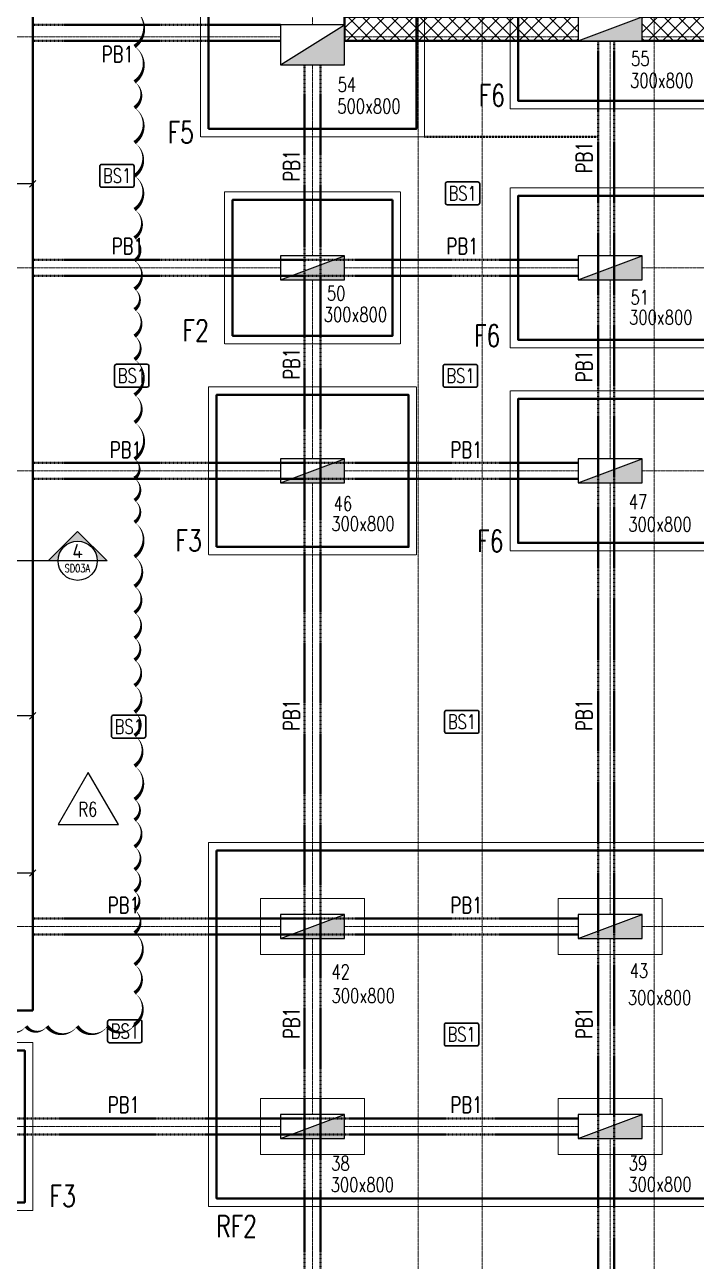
# Model space of a CAD drawing. Header units: millimetres. Extents: x -226110 to 125224, y -84 to 62581.
# Drawn here: x 15215 to 23613, y 39176 to 54642 of the extents above; entities that cross this region are included whole.
import ezdxf
from ezdxf.enums import TextEntityAlignment as Align

# ---------------------------------------------------------------- set-up
doc = ezdxf.new("R2010")
doc.units = ezdxf.units.MM
doc.set_wipeout_variables(frame=1)
for name, pattern in [('CENTER', [2, 1.25, -0.25, 0.25, -0.25]), ('CENTER2', [28.575, 19.05, -3.175, 3.175, -3.175]), ('DASHED2', [9.525, 6.35, -3.175]), ('DOT2', [0.125, 0, -0.125]), ('HIDDEN', [0.375, 0.25, -0.125]), ('HIDDEN2', [4.7625, 3.175, -1.5875])]:
    doc.linetypes.add(name, pattern=pattern)
for name, color, linetype, lineweight in [('Geo Col Hatch', 66, 'Continuous', 5), ('Geo Col Size', 36, 'Continuous', 30), ('Geo Column', 10, 'Continuous', 25), ('Geo GF11.12.23$0$Geo Col Hatch', 66, 'Continuous', 5), ('Geo GF11.12.23$0$Geo Column', 10, 'Continuous', 25), ('Geo Section Line', 84, 'Continuous', 18), ('Geo-Beam 3', 9, 'HIDDEN2', 40), ('Geo-COLUMN-NO', 3, 'Continuous', 30), ('Geo-COLUMNS', 10, 'Continuous', 30), ('Geo-Dim  Sec & Plan', 250, 'Continuous', 25), ('Geo-Footing', 22, 'Continuous', 40), ('Geo-Footing inner L', 48, 'Continuous', 20), ('Geo-Footing Name', 7, 'Continuous', 30), ('Geo-Footing Pcc L', 251, 'HIDDEN', 13), ('Geo-GRID', 250, 'CENTER2', 13), ('Geo-Grid L', 250, 'CENTER', 13), ('Geo-RCC-PATT-RAMP', 8, 'Continuous', 13), ('Geo-Retaining-W-L', 126, 'Continuous', 40), ('Geo-Sec Sml', 7, 'Continuous', 25), ('Geo-TEXT-SLAB', 232, 'Continuous', 30)]:
    doc.layers.add(name, color=color, linetype=linetype, lineweight=lineweight)
doc.styles.add('Geo T Arial', font='arial.ttf', dxfattribs={"width": 0.75})
doc.styles.add('Geo Txt Narr', font='simplex8.shx')
doc.styles.add('ISCOPEUR', font='isocpeur.ttf')
doc.styles.add('simplex', font='simplex.shx', dxfattribs={"width": 0.75})
doc.dimstyles.new('Geo1-80 Dim 100', dxfattribs={"dimtxt": 180, "dimasz": 80, "dimexe": 0.11, "dimexo": 0.2, "dimgap": 0.1, "dimtad": 0, "dimdec": 0, "dimdsep": 46, "dimtxsty": 'simplex', "dimblk": 'OBLIQUE', "dimcen": 5, "dimdle": 11, "dimse1": 1, "dimse2": 1, "dimclrd": 226, "dimclre": 252, "dimclrt": 6, "dimadec": 0, "dimazin": 0, "dimtfac": 1, "dimtdec": 0, "dimtmove": 0, "dimatfit": 3, "dimldrblk": 'OBLIQUE', "dimfxl": 1, "dimlwd": -1, "dimlwe": -1, "dimarcsym": 0})

# ---------------------------------------------------------------- blocks, each defined once
blk = doc.blocks.new('*U1255')
at = {"layer": 'Geo Col Size', "style": 'simplex', "width": 0.75}
blk.add_attdef('300X800', (278, -469), '', height=180, dxfattribs=at)
blk.add_wipeout([(-400, 150), (400, 150), (400, -150), (-400, -150)]).dxf.layer = 'Geo GF11.12.23$0$Geo Column'
at = {"layer": 'Geo GF11.12.23$0$Geo Col Hatch'}
h = blk.add_hatch(color=256, dxfattribs=at)
h.dxf.hatch_style = 1
h.paths.add_polyline_path([(-400, -150), (400, -150), (400, 150)])
at = {"layer": 'Geo GF11.12.23$0$Geo Column'}
blk.add_line((-400, -150), (400, 150), dxfattribs=at)
blk.add_lwpolyline([(-400, -150), (400, -150), (400, 150), (-400, 150)], close=True, dxfattribs=at)
blk = doc.blocks.new('*U1256')
blk.add_wipeout([(-400, 250), (400, 250), (400, -250), (-400, -250)]).dxf.layer = 'Geo Column'
at = {"layer": 'Geo Col Hatch'}
h = blk.add_hatch(color=256, dxfattribs=at)
h.dxf.hatch_style = 1
h.paths.add_polyline_path([(400, -250), (400, 250), (-400, -250)])
at = {"layer": 'Geo Column'}
blk.add_line((-400, -250), (400, 250), dxfattribs=at)
blk.add_lwpolyline([(-400, -250), (400, -250), (400, 250), (-400, 250)], close=True, dxfattribs=at)
at = {"layer": 'Geo Col Size', "color": 7, "style": 'Geo T Arial'}
blk.add_attdef('500X800', (428, -519), '', height=250, dxfattribs=at)
blk = doc.blocks.new('Geo GF11.12.23')
ref = blk.add_blockref('*U1255', (54933, 49143))
ref.add_attrib('300X800', '300x800', (55072, 48469), dxfattribs={"layer": 'Geo Col Size', "height": 180, "style": 'simplex', "width": 0.75})
ref = blk.add_blockref('*U1255', (58653, 49143))
ref.add_attrib('300X800', '300x800', (58891, 48434), dxfattribs={"layer": 'Geo Col Size', "height": 180, "style": 'simplex', "width": 0.75})
ref = blk.add_blockref('*U1255', (54933, 46603))
ref.add_attrib('300X800', '300x800', (55167, 45852), dxfattribs={"layer": 'Geo Col Size', "height": 180, "style": 'simplex', "width": 0.75})
ref = blk.add_blockref('*U1255', (58653, 46603))
ref.add_attrib('300X800', '300x800', (58881, 45846), dxfattribs={"layer": 'Geo Col Size', "height": 180, "style": 'simplex', "width": 0.75})
ref = blk.add_blockref('*U1255', (54933, 40903))
ref.add_attrib('300X800', '300x800', (55170, 39948), dxfattribs={"layer": 'Geo Col Size', "height": 180, "style": 'simplex', "width": 0.75})
ref = blk.add_blockref('*U1255', (58653, 40903))
ref.add_attrib('300X800', '300x800', (58876, 39925), dxfattribs={"layer": 'Geo Col Size', "height": 180, "style": 'simplex', "width": 0.75})
ref = blk.add_blockref('*U1255', (54933, 38403))
ref.add_attrib('300X800', '300x800', (55159, 37586), dxfattribs={"layer": 'Geo Col Size', "height": 180, "style": 'simplex', "width": 0.75})
ref = blk.add_blockref('*U1255', (58653, 38403))
ref.add_attrib('300X800', '300x800', (58881, 37590), dxfattribs={"layer": 'Geo Col Size', "height": 180, "style": 'simplex', "width": 0.75})
at = {"layer": 'Geo-COLUMN-NO', "style": 'simplex', "width": 0.75}
for s, p in [('55', (58915, 51670)), ('54', (55246, 51345))]:
    blk.add_text(s, height=180, dxfattribs=at).set_placement(p)
ref = blk.add_blockref('*U1255', (58653, 52133))
ref.add_attrib('300X800', '300x800', (58903, 51396), dxfattribs={"layer": 'Geo Col Size', "height": 180, "style": 'simplex', "width": 0.75})
at = {"layer": 'Geo Section Line'}
ref = blk.add_blockref('*U1256', (54933, 51933), dxfattribs=at)
ref.add_attrib('500X800', '500x800', (55242, 51075), dxfattribs={"layer": 'Geo Col Size', "height": 180, "style": 'simplex', "width": 0.75})
at = {"layer": 'Geo-COLUMN-NO', "style": 'simplex', "width": 0.75}
for s, p in [('50', (55112, 48734)), ('51', (58909, 48683)), ('46', (55196, 46104)), ('47', (58886, 46126)), ('42', (55168, 40247)), ('43', (58898, 40260)), ('38', (55166, 37851)), ('39', (58886, 37854))]:
    blk.add_text(s, height=180, dxfattribs=at).set_placement(p)
blk = doc.blocks.new('GRID')
at = {"layer": 'Geo-Grid L', "ltscale": 3}
for p, q in [((380, 51726.6), (380, -6705.1)), ((1700, 51726.6), (1700, -6705.1)), ((2500, 51726.6), (2500, -6705.1)), ((4100, 51726.6), (4100, -6705.1)), ((4650, 51726.6), (4650, -6705.1)), ((-12192.8, 44090), (13410.8, 44090)), ((-12192.8, 41200), (13410.8, 41200)), ((-12192.8, 38660.1), (13410.8, 38660.1)), ((-12192.8, 32960.1), (13410.8, 32960.1)), ((-12192.8, 30460.1), (13410.8, 30460.1))]:
    blk.add_line(p, q, dxfattribs=at)
blk = doc.blocks.new('*U951')
at = {"layer": 'Geo-Footing'}
blk.add_lwpolyline([(1000, 850), (1000, -850), (-1000, -850), (-1000, 850)], close=True, dxfattribs=at)
at = {"layer": 'Geo-Footing inner L', "linetype": 'DOT2', "ltscale": 2}
blk.add_lwpolyline([(400, 150), (-400, 150), (-400, -150), (400, -150)], close=True, dxfattribs=at)
at = {"layer": 'Geo-Footing Pcc L', "linetype": 'DASHED2', "lineweight": 20, "ltscale": 0.3}
blk.add_lwpolyline([(1100, 950), (1100, -950), (-1100, -950), (-1100, 950)], close=True, dxfattribs=at)
at = {"layer": 'Geo-Footing Name', "style": 'simplex', "width": 0.75}
blk.add_attdef('F2', (1180, -1110), '', height=270, dxfattribs=at)
blk = doc.blocks.new('*U512')
at = {"layer": 'Geo-Footing'}
blk.add_lwpolyline([(-1200, -950), (-1200, 950), (1200, 950), (1200, -950)], close=True, dxfattribs=at)
at = {"layer": 'Geo-Footing Pcc L', "linetype": 'DASHED2', "lineweight": 20, "ltscale": 0.3}
blk.add_lwpolyline([(-1300, -1050), (-1300, 1050), (1300, 1050), (1300, -1050)], close=True, dxfattribs=at)
at = {"layer": 'Geo-Footing Name', "style": 'simplex', "width": 0.75}
blk.add_attdef('F3', (1280, -1310), '', height=270, dxfattribs=at)
blk = doc.blocks.new('*U690')
at = {"layer": 'Geo-Footing'}
blk.add_lwpolyline([(1150, 900), (1150, -900), (-1700, -900), (-1700, 900)], close=True, dxfattribs=at)
at = {"layer": 'Geo-Footing inner L', "linetype": 'DOT2', "ltscale": 2}
blk.add_lwpolyline([(-150, 150), (-950, 150), (-950, -150), (-150, -150)], close=True, dxfattribs=at)
at = {"layer": 'Geo-Footing Pcc L', "linetype": 'DASHED2', "lineweight": 20, "ltscale": 0.3}
blk.add_lwpolyline([(1250, 1000), (1250, -1000), (-1800, -1000), (-1800, 1000)], close=True, dxfattribs=at)
at = {"layer": 'Geo-Footing Name', "style": 'simplex', "width": 0.75}
blk.add_attdef('F6', (1045, -1485), '', height=270, dxfattribs=at)
blk = doc.blocks.new('*U699')
at = {"layer": 'Geo-Footing'}
blk.add_lwpolyline([(-1300, -1050), (-1300, 1050), (1300, 1050), (1300, -1050)], close=True, dxfattribs=at)
at = {"layer": 'Geo-Footing Pcc L', "linetype": 'DASHED2', "lineweight": 20, "ltscale": 0.3}
blk.add_lwpolyline([(-1400, -1150), (-1400, 1150), (1400, 1150), (1400, -1150)], close=True, dxfattribs=at)
at = {"layer": 'Geo-Footing Name', "style": 'simplex', "width": 0.75}
blk.add_attdef('F5', (1605, -1190), '', height=270, dxfattribs=at)
blk = doc.blocks.new('A$C20a6246b1')
at = {"layer": 'Geo-RCC-PATT-RAMP'}
h = blk.add_hatch(dxfattribs=at)
h.set_pattern_fill('ANSI37', color=256, scale=40)
edge = h.paths.add_edge_path()
edge.add_line((10910, 11850), (10910, 8600))
edge.add_line((10910, 8600), (11110, 8600))
edge.add_line((11110, 8600), (11110, 2000))
edge.add_line((11110, 2000), (12010, 2000))
edge.add_line((12010, 2000), (12010, -800))
edge.add_line((12010, -800), (-2810, -800))
edge.add_line((-2810, -800), (-2810, 45750))
edge.add_line((-2810, 45750), (-1510, 45750))
edge.add_line((-1510, 45750), (-1510, 51340))
edge.add_line((-1510, 51340), (2440, 51340))
edge.add_arc((4877, 51453), 2440, 93.1, 182.6734, ccw=False)
edge.add_line((4745, 53890), (12205, 53890))
edge.add_arc((11922, 48007), 5890, 54.5997, 87.2442, ccw=False)
edge.add_line((15334, 52807), (15912, 52339))
edge.add_arc((11852, 47932), 5992, 10.0715, 47.3451, ccw=False)
edge.add_arc((17260, 48892), 500, 0, 10.0715, ccw=False)
edge.add_line((17760, 48892), (17760, -1001))
edge.add_line((17760, -1001), (18060, -1001))
edge.add_line((18060, -1001), (18060, 48875))
edge.add_arc((17060, 48875), 1000, 0, 10.2606)
edge.add_arc((11852, 47932), 6292, 10.2606, 47.4326)
edge.add_line((16108, 52566), (15516, 53046))
edge.add_arc((11922, 48007), 6190, 54.5106, 87.3118)
edge.add_line((12212, 54190), (4756, 54190))
edge.add_arc((4875, 51454), 2738, 92.485, 176.1141)
edge.add_line((2143, 51640), (-1810, 51640))
edge.add_line((-1810, 51640), (-1810, 46050))
edge.add_line((-1810, 46050), (-3110, 46050))
edge.add_line((-3110, 46050), (-3110, -1100))
edge.add_line((-3110, -1100), (12310, -1100))
edge.add_line((12310, -1100), (12310, 2300))
edge.add_line((12310, 2300), (11410, 2300))
edge.add_line((11410, 2300), (11410, 8900))
edge.add_line((11410, 8900), (11210, 8900))
edge.add_line((11210, 8900), (11210, 11550))
edge.add_line((11210, 11550), (12310, 11550))
edge.add_line((12310, 11550), (12310, 49040))
edge.add_line((12310, 49040), (7390, 49040))
edge.add_line((7390, 49040), (7390, 48740))
edge.add_line((7390, 48740), (12010, 48740))
edge.add_line((12010, 48740), (12010, 11850))
edge.add_line((12010, 11850), (10910, 11850))
at = {"layer": 'Geo-Retaining-W-L'}
blk.add_lwpolyline([(12310, 11550), (12310, 49040), (7390, 49040), (7390, 48740), (12010, 48740), (12010, 11850)], dxfattribs=at)
blk = doc.blocks.new('_Oblique')
at = {"color": 0, "linetype": 'ByBlock', "lineweight": -2}
blk.add_line((-0.5, -0.5), (0.5, 0.5), dxfattribs=at)
blk = doc.blocks.new('*D718')
at = {"layer": 'Geo-Dim  Sec & Plan', "color": 226, "linetype": 'Continuous', "transparency": 16777216}
for p, q in [((14404, 45998), (14691, 45998)), ((15326, 45998), (15039, 45998))]:
    blk.add_line(p, q, dxfattribs=at)
at = {"layer": 'Geo-Dim  Sec & Plan', "color": 226, "transparency": 16777216, "xscale": 80, "yscale": 80, "zscale": 80, "rotation": 180}
blk.add_blockref('_Oblique', (14415, 45998), dxfattribs=at)
at = {"layer": 'Geo-Dim  Sec & Plan', "color": 226, "transparency": 16777216, "xscale": 80, "yscale": 80, "zscale": 80}
blk.add_blockref('_Oblique', (15315, 45998), dxfattribs=at)
at = {"layer": 'Geo-Dim  Sec & Plan', "color": 6, "transparency": 16777216, "insert": (14865, 45998), "char_height": 180, "attachment_point": 5, "style": 'simplex'}
blk.add_mtext('900', dxfattribs=at)
blk = doc.blocks.new('*D742')
at = {"layer": 'Geo-Dim  Sec & Plan', "color": 226, "linetype": 'Continuous', "transparency": 16777216}
for p, q in [((14004, 44031), (14440, 44031)), ((15326, 44031), (14890, 44031))]:
    blk.add_line(p, q, dxfattribs=at)
at = {"layer": 'Geo-Dim  Sec & Plan', "color": 226, "transparency": 16777216, "xscale": 80, "yscale": 80, "zscale": 80, "rotation": 180}
blk.add_blockref('_Oblique', (14015, 44031), dxfattribs=at)
at = {"layer": 'Geo-Dim  Sec & Plan', "color": 226, "transparency": 16777216, "xscale": 80, "yscale": 80, "zscale": 80}
blk.add_blockref('_Oblique', (15315, 44031), dxfattribs=at)
at = {"layer": 'Geo-Dim  Sec & Plan', "color": 6, "transparency": 16777216, "insert": (14665, 44031), "char_height": 180, "attachment_point": 5, "style": 'simplex'}
blk.add_mtext('1300', dxfattribs=at)
blk = doc.blocks.new('*U744')
at = {"layer": 'Geo-Sec Sml', "ltscale": 0.1}
for points in [[(10.5, 7, 0.414214), (3.5, 0), (0, 0), (10.5, 10.5), (21, 0), (17.5, 0, 0.414214)], [(-213.11, 4.67), (-211.94, 4.67), (-211.94, 0), (-213.11, 0)]]:
    blk.add_hatch(color=162, dxfattribs=at).paths.add_polyline_path(points)
at = {"color": 8}
blk.add_line((3.5, 0), (-213.11, 0), dxfattribs=at)
blk.add_lwpolyline([(17.5, 0), (3.5, 0)], dxfattribs=at)
blk.add_circle((10.5, 0), 7, dxfattribs=at)
at = {"layer": 'Geo-Sec Sml'}
blk.add_lwpolyline([(3.5, 0), (0, 0), (10.5, 10.5), (21, 0), (17.5, 0)], dxfattribs=at)
blk.add_lwpolyline([(-213.11, 0), (-211.94, 0), (-211.94, 4.67), (-213.11, 4.67)], close=True, dxfattribs=at)
at = {"layer": 'Geo-Sec Sml', "lineweight": 18, "ltscale": 0.1, "style": 'ISCOPEUR'}
blk.add_attdef('00', text='', height=3, dxfattribs=at).set_placement((10.5, 3.5), align=Align.MIDDLE)
at = {"layer": 'Geo-Sec Sml', "color": 1, "style": 'Geo Txt Narr'}
blk.add_attdef('00', text='', height=2.5, dxfattribs=at).set_placement((10.5, -2.33), align=Align.MIDDLE)
blk = doc.blocks.new('*D803')
at = {"layer": 'Geo-Dim  Sec & Plan', "color": 226, "linetype": 'Continuous', "transparency": 16777216}
for p, q in [((14404, 52652), (14691, 52652)), ((15326, 52652), (15039, 52652))]:
    blk.add_line(p, q, dxfattribs=at)
at = {"layer": 'Geo-Dim  Sec & Plan', "color": 226, "transparency": 16777216, "xscale": 80, "yscale": 80, "zscale": 80, "rotation": 180}
blk.add_blockref('_Oblique', (14415, 52652), dxfattribs=at)
at = {"layer": 'Geo-Dim  Sec & Plan', "color": 226, "transparency": 16777216, "xscale": 80, "yscale": 80, "zscale": 80}
blk.add_blockref('_Oblique', (15315, 52652), dxfattribs=at)
at = {"layer": 'Geo-Dim  Sec & Plan', "color": 6, "transparency": 16777216, "insert": (14865, 52652), "char_height": 180, "attachment_point": 5, "style": 'simplex'}
blk.add_mtext('900', dxfattribs=at)

msp = doc.modelspace()

# ---------------------------------------------------------------- linework, layer by layer
at = {"layer": 'Geo-Footing inner L', "linetype": 'ByBlock', "ltscale": 50}
for points in [[(18165.1, 43711.7), (19465.1, 43711.7), (19465.1, 43011.7), (18165.1, 43011.7)], [(21885.1, 43711.7), (23185.1, 43711.7), (23185.1, 43011.7), (21885.1, 43011.7)], [(18165.1, 41211.7), (19465.1, 41211.7), (19465.1, 40511.7), (18165.1, 40511.7)], [(21885.1, 41211.7), (23185.1, 41211.7), (23185.1, 40511.7), (21885.1, 40511.7)]]:
    msp.add_lwpolyline(points, close=True, dxfattribs=at)

# ---------------------------------------------------------------- block references
ref = msp.add_blockref('*U690', (23085.1, 54591.7))
ref.add_attrib('F6', 'F6', (20892.1, 53623.2), dxfattribs={"layer": 'Geo-Footing Name', "height": 270, "style": 'simplex', "width": 0.75})
ref = msp.add_blockref('*U690', (23085.1, 51601.7))
ref.add_attrib('F6', 'F6', (20832.8, 50617.3), dxfattribs={"layer": 'Geo-Footing Name', "height": 270, "style": 'simplex', "width": 0.75})
ref = msp.add_blockref('*U951', (18815.1, 51601.7))
ref.add_attrib('F2', 'F2', (17188.4, 50682.6), dxfattribs={"layer": 'Geo-Footing Name', "height": 270, "style": 'simplex', "width": 0.75})
ref = msp.add_blockref('*U690', (23085.1, 49061.7))
ref.add_attrib('F6', 'F6', (20872.2, 48049.4), dxfattribs={"layer": 'Geo-Footing Name', "height": 270, "style": 'simplex', "width": 0.75})
ref = msp.add_blockref('*U512', (14015.1, 40861.7))
ref.add_attrib('F3', 'F3', (15525.1, 39856.4), dxfattribs={"layer": 'Geo-Footing Name', "height": 270, "style": 'simplex', "width": 0.75})
at = {"layer": 'Geo-GRID'}
msp.add_blockref('GRID', (18435.1, 10401.7), dxfattribs=at)
at = {"layer": 'Geo-Retaining-W-L'}
msp.add_blockref('A$C20a6246b1', (11825.6, 5702.2), dxfattribs=at)

# ---------------------------------------------------------------- next in the draw order: block references
at = {"layer": 'Geo-COLUMNS'}
msp.add_blockref('Geo GF11.12.23', (-36117.9, 2458.7), dxfattribs=at)

# ---------------------------------------------------------------- next in the draw order: linework, layer by layer
at = {"color": 2}
msp.add_lwpolyline([(16588.6, 54830.3, 0, 46.7, -0.5205671), (16588.6, 54370, 0, 46.7, -0.5205671), (16588.6, 53927.9, 0, 46.7, -0.5205671), (16588.6, 53603.3, 0, 46.7, -0.5205671), (16588.6, 53168, 0, 46.7, -0.5205671), (16588.6, 52751.7, 0, 46.7, -0.5205671), (16588.6, 52330.7, 0, 46.7, -0.5205671), (16588.6, 51975.6, 0, 46.7, -0.5205671), (16588.6, 51691, 0, 46.7, -0.5205671), (16588.6, 51336.3, 0, 46.7, -0.5205671), (16588.6, 51079.8, 0, 46.7, -0.5205671), (16588.6, 50747.4, 0, 46.7, -0.5205671), (16588.6, 50455.6, 0, 46.7, -0.5205671), (16588.6, 50012.2, 0, 46.7, -0.5205671), (16588.6, 49668.3, 0, 46.7, -0.5205671), (16588.6, 49210.3, 0, 46.7, -0.5205671), (16588.6, 48968.4, 0, 46.7, -0.5205671), (16588.6, 48692.8, 0, 46.7, -0.5205671), (16588.6, 48419, 0, 46.7, -0.5205671), (16588.6, 47987.4, 0, 46.7, -0.5205671), (16588.6, 47617.5, 0, 46.7, -0.5205671), (16588.6, 47288.6, 0, 46.7, -0.5205671), (16588.6, 46970.7, 0, 46.7, -0.5205671), (16588.6, 46696.2, 0, 46.7, -0.5205671), (16588.6, 46376.4, 0, 46.7, -0.5205671), (16588.6, 46045.2, 0, 46.7, -0.5205671), (16588.6, 45751.5, 0, 46.7, -0.5205671), (16588.6, 45370.3, 0, 46.7, -0.5205671), (16588.6, 44952.8, 0, 46.7, -0.5205671), (16588.6, 44694.9, 0, 46.7, -0.5205671), (16588.6, 44359.7, 0, 46.7, -0.5205671), (16588.6, 44074.7, 0, 46.7, -0.5205671), (16588.6, 43801.6, 0, 46.7, -0.5205671), (16588.6, 43568.1, 0, 46.7, -0.5205671), (16588.6, 43283.6, 0, 46.7, -0.5205671), (16588.6, 42885.9, 0, 46.7, -0.5205671), (16588.6, 42531.8, 0, 46.7, -0.5205671), (16588.6, 42136.3, 0, 46.7, -0.5205671), (16249, 42114.5, 0, 46.7, -0.5205671), (15870.4, 42114.5, 0, 46.7, -0.5205671), (15493.2, 42114.5, 0, 46.7, -0.5205671), (15231.8, 42114.5, 0, 46.7, -0.5205671), (14939.2, 42114.5, 0, 46.7, -0.5205671)], format="xyseb", dxfattribs=at)
msp.add_lwpolyline([(16010.1, 45290.4), (15632.8, 44636.9), (16387.5, 44636.9), (16010.1, 45290.4)], dxfattribs=at)
at = {"layer": 'Geo-Beam 3', "ltscale": 0.5}
for p, q in [((15315.1, 54641.7), (18415.1, 54641.7)), ((15315.1, 54441.7), (18415.1, 54441.7)), ((22385.1, 18851.7), (22385.1, 54441.7)), ((22585.1, 18851.7), (22585.1, 54441.7)), ((18715.1, 16351.7), (18715.1, 54141.7)), ((18915.1, 16351.7), (18915.1, 54141.7)), ((15315.1, 51701.7), (22135.1, 51701.7)), ((15315.1, 51501.7), (22135.1, 51501.7)), ((15315.1, 49161.7), (22135.1, 49161.7)), ((15315.1, 48961.7), (22135.1, 48961.7)), ((15315.1, 43461.7), (22135.1, 43461.7)), ((15315.1, 43261.7), (22135.1, 43261.7)), ((10715.1, 40961.7), (22135.1, 40961.7)), ((10715.1, 40761.7), (22135.1, 40761.7))]:
    msp.add_line(p, q, dxfattribs=at)
at = {"layer": 'Geo-Footing'}
msp.add_lwpolyline([(15315.1, 42311.7), (8715.1, 42311.7), (8715.1, 52551.7), (10015.1, 52551.7), (10015.1, 58141.7), (15315.1, 58141.7)], dxfattribs=at)
at = {"layer": 'Geo-Footing', "ltscale": 0.5}
msp.add_lwpolyline([(15315.1, 58141.7), (15315.1, 42311.7)], dxfattribs=at)
at = {"layer": 'Geo-Footing', "color": 16, "linetype": 'HIDDEN', "ltscale": 10}
msp.add_lwpolyline([(20215.1, 53241.7), (22385.1, 53241.7)], dxfattribs=at)
at = {"layer": 'Geo-Footing'}
msp.add_lwpolyline([(17615.1, 44311.7), (24235.1, 44311.7), (24235.1, 39961.7), (17615.1, 39961.7)], close=True, dxfattribs=at)
at = {"layer": 'Geo-Footing Pcc L', "linetype": 'DASHED2', "lineweight": 20, "ltscale": 0.3}
msp.add_lwpolyline([(17515.1, 44411.7), (24335.1, 44411.7), (24335.1, 39861.7), (17515.1, 39861.7)], close=True, dxfattribs=at)
at = {"layer": 'Geo-TEXT-SLAB', "linetype": 'Continuous'}
for points in [[(16178.7, 52895.8), (16558.4, 52895.8, -0.4142136), (16583.4, 52870.8), (16583.4, 52634.3, -0.4142136), (16558.4, 52609.3), (16178.7, 52609.3, -0.4142136), (16153.7, 52634.3), (16153.7, 52870.8, -0.4142136)], [(20500.1, 52677), (20879.8, 52677, -0.4142136), (20904.8, 52652), (20904.8, 52415.4, -0.4142136), (20879.8, 52390.4), (20500.1, 52390.4, -0.4142136), (20475.1, 52415.4), (20475.1, 52652, -0.4142136)], [(16363.7, 50396.1), (16743.4, 50396.1, -0.4142136), (16768.4, 50371.1), (16768.4, 50134.5, -0.4142136), (16743.4, 50109.5), (16363.7, 50109.5, -0.4142136), (16338.7, 50134.5), (16338.7, 50371.1, -0.4142136)], [(20472.8, 50394), (20852.5, 50394, -0.4142136), (20877.5, 50369), (20877.5, 50132.4, -0.4142136), (20852.5, 50107.4), (20472.8, 50107.4, -0.4142136), (20447.8, 50132.4), (20447.8, 50369, -0.4142136)], [(16324.3, 46006.6), (16704, 46006.6, -0.4142136), (16729, 45981.6), (16729, 45745, -0.4142136), (16704, 45720), (16324.3, 45720, -0.4142136), (16299.3, 45745), (16299.3, 45981.6, -0.4142136)], [(20491.2, 46066.3), (20870.9, 46066.3, -0.4142136), (20895.9, 46041.3), (20895.9, 45804.7, -0.4142136), (20870.9, 45779.7), (20491.2, 45779.7, -0.4142136), (20466.2, 45804.7), (20466.2, 46041.3, -0.4142136)], [(16276.2, 42196.2), (16655.9, 42196.2, -0.4142136), (16680.9, 42171.2), (16680.9, 41934.6, -0.4142136), (16655.9, 41909.6), (16276.2, 41909.6, -0.4142136), (16251.2, 41934.6), (16251.2, 42171.2, -0.4142136)], [(20487.6, 42155.2), (20867.3, 42155.2, -0.4142136), (20892.3, 42130.2), (20892.3, 41893.7, -0.4142136), (20867.3, 41868.7), (20487.6, 41868.7, -0.4142136), (20462.6, 41893.7), (20462.6, 42130.2, -0.4142136)]]:
    msp.add_lwpolyline(points, format="xyb", close=True, dxfattribs=at)

# ---------------------------------------------------------------- next in the draw order: block references
ref = msp.add_blockref('*U699', (18815.1, 54391.7))
ref.add_attrib('F5', 'F5', (17001.5, 53162.5), dxfattribs={"layer": 'Geo-Footing Name', "height": 270, "style": 'simplex', "width": 0.75})
ref = msp.add_blockref('*U512', (18815.1, 49061.7))
ref.add_attrib('F3', 'F3', (17100.5, 48056.4), dxfattribs={"layer": 'Geo-Footing Name', "height": 270, "style": 'simplex', "width": 0.75})
at = {"layer": 'Geo-Sec Sml'}
ref = msp.add_blockref('*U744', (15509, 47937.2), dxfattribs=dict(at, xscale=35, yscale=35, zscale=35))
ref.add_attrib('00', 'SD03A', dxfattribs={"color": 1, "height": 100, "style": 'Geo Txt Narr', "width": 0.75}).set_placement((15873.1, 47843), align=Align.MIDDLE)
ref.add_attrib('00', '4', dxfattribs={"lineweight": 18, "ltscale": 0.1, "height": 175, "style": 'ISCOPEUR'}).set_placement((15876.5, 48059.7), align=Align.MIDDLE)

# ---------------------------------------------------------------- next in the draw order: texts
at = {"layer": 'Geo-Beam 3', "ltscale": 0.5, "style": 'simplex', "width": 0.75}
for p in [(16180.6, 54172.3), (16305.6, 51772.1), (20490.6, 51772.1), (16280.6, 49224.2), (20540.6, 49224.2), (16255.6, 43528.8), (20540.6, 43528.8), (16255.6, 41032.4), (20540.6, 41032.4)]:
    msp.add_text('PB1', height=200, dxfattribs=at).set_placement(p)
for p in [(22309.7, 52783.8), (18650.9, 52679.8), (18650.9, 50202.1), (22309.7, 50172.7), (18650.9, 45808.6), (22309.7, 45808.6), (18650.9, 41955.2), (22309.7, 41955.2)]:
    msp.add_text('PB1', height=200, rotation=90, dxfattribs=at).set_placement(p)
at = {"layer": 'Geo-Footing Name', "style": 'simplex', "width": 0.75}
msp.add_text('RF2', height=270, dxfattribs=at).set_placement((17607.7, 39479))
at = {"layer": 'Geo-TEXT-SLAB', "color": 7, "linetype": 'Continuous', "style": 'simplex', "width": 0.75}
for s, p in [('BS1', (16370.2, 52663.2)), ('BS1', (20691.6, 52444.4)), ('BS1', (16555.2, 50163.5)), ('BS1', (20664.4, 50161.4)), ('BS1', (16515.8, 45774)), ('BS1', (20682.8, 45833.7)), ('R6', (16004.4, 44736.7)), ('BS1', (16467.8, 41963.6)), ('BS1', (20679.2, 41922.6))]:
    msp.add_text(s, height=180, dxfattribs=at).set_placement(p, align=Align.CENTER)

# ---------------------------------------------------------------- next in the draw order: dimensions: what is measured, and where the dimension line sits
at = {"layer": 'Geo-Dim  Sec & Plan'}
for base, p1, p2, picture, middle in [((15315.1, 52652.2), (14415.1, 52652.2), (15315.1, 52652.2), '*D803', (14865.1, 52652.2)), ((15315.1, 45997.6), (14415.1, 45997.6), (15315.1, 45997.6), '*D718', (14865.1, 45997.6)), ((15315.1, 44031.4), (14015.1, 44031.4), (15315.1, 44031.4), '*D742', (14665.1, 44031.4))]:
    dim = msp.add_linear_dim(base=base, p1=p1, p2=p2, dimstyle='Geo1-80 Dim 100', dxfattribs=at)
    dim.commit()
    dim.dimension.update_dxf_attribs({"geometry": picture, "text_midpoint": middle})

doc.saveas('drawing.dxf')
